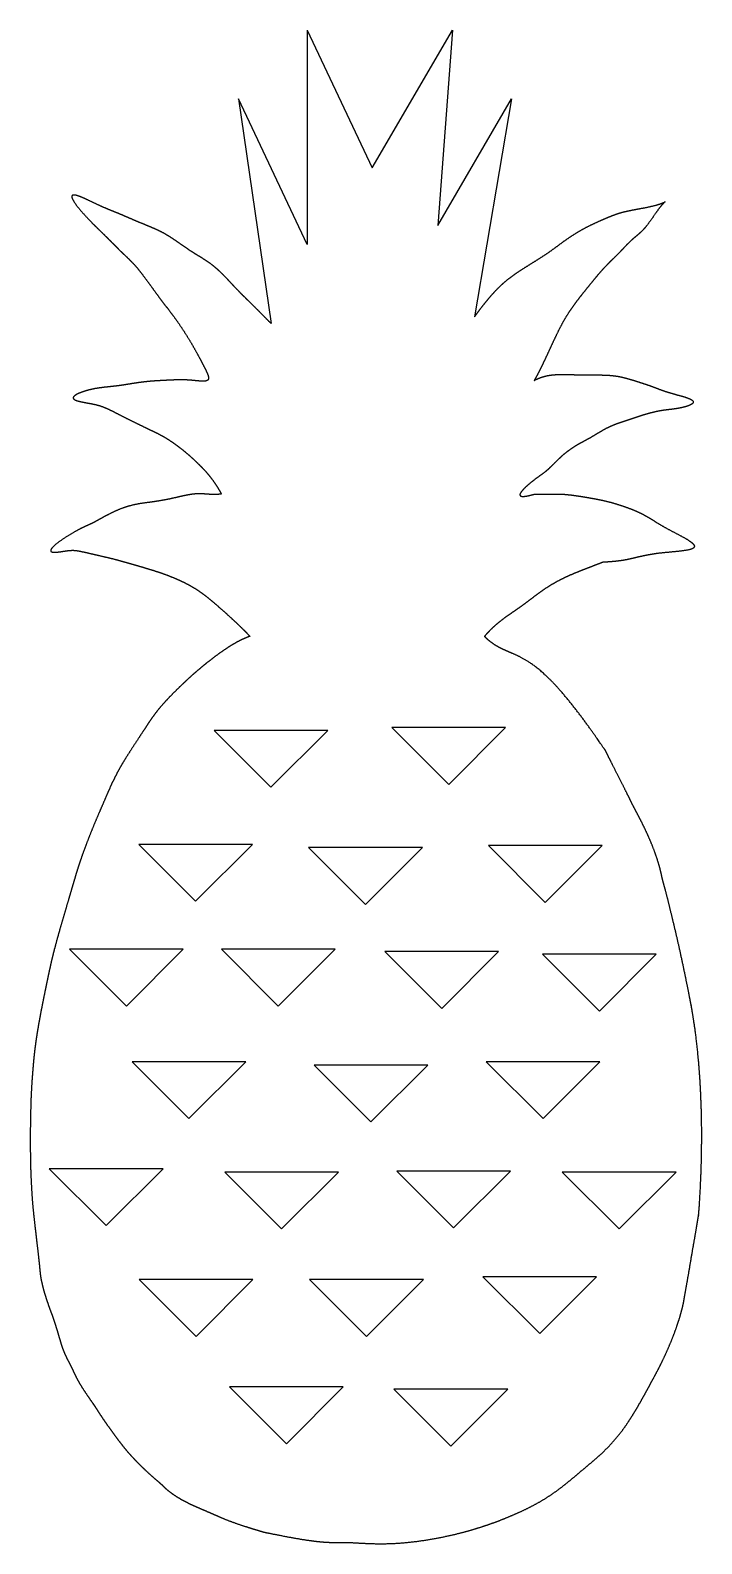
# Model space of a CAD drawing. Header units: inches. Extents: x 5.1 to 10.8, y 1.9 to 14.7.
import ezdxf

# ---------------------------------------------------------------- set-up
doc = ezdxf.new("R2010")
doc.units = ezdxf.units.IN
doc.layers.get('0').update_dxf_attribs({"linetype": 'CONTINUOUS'})

msp = doc.modelspace()

# ---------------------------------------------------------------- linework, layer by layer
for p, q in [((7.444, 14.715), (7.992, 13.555)), ((7.444, 14.715), (7.444, 12.906)), ((7.992, 13.555), (8.669, 14.715)), ((8.669, 14.715), (8.546, 13.068)), ((7.444, 12.906), (6.864, 14.135)), ((6.864, 14.135), (7.14, 12.24)), ((8.546, 13.068), (9.168, 14.135)), ((9.168, 14.135), (8.857, 12.298))]:
    msp.add_line(p, q)
for points in [[(8.638, 8.351), (9.118, 8.831), (8.158, 8.831)], [(7.138, 8.327), (7.618, 8.807), (6.658, 8.807)], [(6.502, 7.365), (6.982, 7.845), (6.022, 7.845)], [(7.936, 7.337), (8.416, 7.817), (7.456, 7.817)], [(9.453, 7.355), (9.933, 7.835), (8.973, 7.835)], [(6.398, 6.96), (5.438, 6.96), (5.918, 6.48)], [(6.398, 6.96), (5.438, 6.96), (5.918, 6.48)], [(7.68, 6.96), (6.72, 6.96), (7.2, 6.48)], [(7.2, 6.48), (7.68, 6.96), (6.72, 6.96)], [(8.579, 6.46), (9.059, 6.94), (8.099, 6.94)], [(10.39, 6.917), (9.43, 6.917), (9.91, 6.437)], [(10.39, 6.917), (9.43, 6.917), (9.91, 6.437)], [(6.926, 6.01), (5.966, 6.01), (6.446, 5.53)], [(9.435, 5.53), (9.915, 6.01), (8.955, 6.01)], [(7.982, 5.502), (8.462, 5.982), (7.502, 5.982)], [(5.267, 5.107), (5.747, 4.627), (6.227, 5.107)], [(6.748, 5.079), (7.228, 4.599), (7.708, 5.079)], [(9.16, 5.088), (8.2, 5.088), (8.68, 4.608)], [(10.077, 4.599), (10.557, 5.079), (9.597, 5.079)], [(6.506, 3.692), (6.986, 4.172), (6.026, 4.172)], [(7.944, 3.692), (8.424, 4.172), (7.464, 4.172)], [(9.406, 3.716), (9.886, 4.196), (8.926, 4.196)], [(7.268, 2.787), (7.748, 3.267), (6.788, 3.267)], [(8.656, 2.767), (9.136, 3.247), (8.176, 3.247)]]:
    msp.add_lwpolyline(points, close=True)
for points in [[(7.14, 12.24), (7.137, 12.243), (7.132, 12.248), (7.122, 12.258), (7.107, 12.272), (7.086, 12.294), (7.061, 12.319), (7.034, 12.347), (7.006, 12.374), (6.978, 12.402), (6.951, 12.429), (6.925, 12.454), (6.899, 12.479), (6.873, 12.506), (6.845, 12.535), (6.815, 12.566), (6.784, 12.6), (6.751, 12.636), (6.716, 12.67), (6.681, 12.703), (6.646, 12.732), (6.612, 12.757), (6.577, 12.78), (6.541, 12.802), (6.505, 12.824), (6.467, 12.848), (6.428, 12.874), (6.388, 12.902), (6.348, 12.93), (6.308, 12.957), (6.268, 12.983), (6.23, 13.005), (6.191, 13.024), (6.153, 13.042), (6.113, 13.058), (6.073, 13.075), (6.03, 13.092), (5.987, 13.111), (5.944, 13.129), (5.902, 13.147), (5.863, 13.164), (5.826, 13.179), (5.79, 13.193), (5.754, 13.208), (5.715, 13.225), (5.671, 13.245), (5.623, 13.268), (5.572, 13.292), (5.525, 13.313), (5.486, 13.326), (5.46, 13.327), (5.453, 13.313), (5.463, 13.286), (5.488, 13.248), (5.523, 13.203), (5.564, 13.157), (5.605, 13.113), (5.643, 13.074), (5.678, 13.04), (5.709, 13.01), (5.737, 12.983), (5.764, 12.956), (5.791, 12.929), (5.818, 12.902), (5.845, 12.874), (5.871, 12.848), (5.898, 12.823), (5.924, 12.799), (5.95, 12.773), (5.977, 12.746), (6.005, 12.715), (6.034, 12.679), (6.064, 12.639), (6.095, 12.597), (6.127, 12.554), (6.158, 12.51), (6.189, 12.468), (6.22, 12.427), (6.25, 12.388), (6.28, 12.349), (6.31, 12.309), (6.341, 12.268), (6.371, 12.224), (6.402, 12.177), (6.433, 12.129), (6.463, 12.079), (6.491, 12.03), (6.517, 11.983), (6.541, 11.939), (6.561, 11.9), (6.578, 11.867), (6.589, 11.845), (6.595, 11.832), (6.598, 11.824), (6.6, 11.82)], [(8.857, 12.298), (8.863, 12.305), (8.873, 12.32), (8.889, 12.342), (8.911, 12.371), (8.939, 12.407), (8.968, 12.442), (8.997, 12.477), (9.028, 12.511), (9.06, 12.545), (9.095, 12.577), (9.132, 12.609), (9.172, 12.64), (9.215, 12.67), (9.261, 12.7), (9.309, 12.73), (9.357, 12.76), (9.405, 12.79), (9.452, 12.82), (9.497, 12.851), (9.541, 12.883), (9.584, 12.915), (9.628, 12.947), (9.673, 12.978), (9.72, 13.008), (9.768, 13.036), (9.818, 13.062), (9.868, 13.086), (9.915, 13.107), (9.958, 13.126), (9.996, 13.142), (10.031, 13.156), (10.064, 13.168), (10.1, 13.179), (10.144, 13.189), (10.197, 13.2), (10.258, 13.211), (10.323, 13.223), (10.384, 13.237), (10.432, 13.252), (10.462, 13.265), (10.468, 13.271), (10.457, 13.263), (10.433, 13.237), (10.401, 13.195), (10.367, 13.145), (10.333, 13.096), (10.301, 13.054), (10.272, 13.022), (10.245, 12.997), (10.22, 12.977), (10.195, 12.956), (10.168, 12.932), (10.14, 12.904), (10.112, 12.874), (10.084, 12.844), (10.056, 12.816), (10.029, 12.789), (10.002, 12.763), (9.975, 12.736), (9.947, 12.706), (9.917, 12.674), (9.887, 12.638), (9.856, 12.6), (9.824, 12.561), (9.792, 12.521), (9.76, 12.482), (9.729, 12.442), (9.699, 12.402), (9.67, 12.361), (9.641, 12.318), (9.614, 12.273), (9.588, 12.226), (9.563, 12.178), (9.539, 12.127), (9.515, 12.077), (9.492, 12.026), (9.469, 11.977), (9.447, 11.929), (9.425, 11.883), (9.403, 11.84), (9.386, 11.807), (9.373, 11.783), (9.364, 11.768), (9.36, 11.76)], [(6.6, 11.82), (6.603, 11.813), (6.608, 11.801), (6.612, 11.785), (6.612, 11.769), (6.601, 11.757), (6.581, 11.753), (6.552, 11.753), (6.517, 11.756), (6.477, 11.761), (6.434, 11.764), (6.389, 11.765), (6.344, 11.765), (6.301, 11.763), (6.26, 11.761), (6.221, 11.759), (6.184, 11.757), (6.148, 11.755), (6.111, 11.752), (6.073, 11.748), (6.033, 11.743), (5.991, 11.737), (5.947, 11.73), (5.903, 11.723), (5.859, 11.716), (5.818, 11.711), (5.778, 11.707), (5.739, 11.703), (5.699, 11.698), (5.657, 11.692), (5.613, 11.683), (5.568, 11.671), (5.525, 11.656), (5.49, 11.639), (5.469, 11.623), (5.465, 11.608), (5.48, 11.595), (5.51, 11.585), (5.549, 11.577), (5.591, 11.569), (5.632, 11.562), (5.668, 11.554), (5.702, 11.544), (5.734, 11.532), (5.767, 11.517), (5.803, 11.5), (5.841, 11.48), (5.882, 11.459), (5.925, 11.437), (5.97, 11.415), (6.014, 11.393), (6.058, 11.372), (6.101, 11.352), (6.142, 11.332), (6.181, 11.313), (6.219, 11.293), (6.255, 11.272), (6.29, 11.25), (6.324, 11.226), (6.357, 11.202), (6.39, 11.176), (6.422, 11.15), (6.454, 11.122), (6.486, 11.094), (6.517, 11.064), (6.547, 11.034), (6.577, 11.003), (6.605, 10.972), (6.631, 10.939), (6.656, 10.906), (6.679, 10.871), (6.696, 10.843), (6.708, 10.822), (6.716, 10.807), (6.72, 10.8)], [(9.36, 11.76), (9.365, 11.763), (9.375, 11.768), (9.391, 11.775), (9.412, 11.784), (9.44, 11.793), (9.468, 11.8), (9.497, 11.805), (9.527, 11.808), (9.557, 11.81), (9.587, 11.811), (9.618, 11.81), (9.65, 11.81), (9.682, 11.809), (9.715, 11.808), (9.75, 11.807), (9.785, 11.806), (9.822, 11.806), (9.86, 11.806), (9.898, 11.806), (9.936, 11.806), (9.973, 11.805), (10.01, 11.802), (10.044, 11.798), (10.077, 11.793), (10.11, 11.786), (10.142, 11.777), (10.174, 11.768), (10.208, 11.758), (10.242, 11.747), (10.276, 11.736), (10.309, 11.725), (10.342, 11.714), (10.373, 11.702), (10.402, 11.691), (10.431, 11.68), (10.461, 11.669), (10.495, 11.659), (10.532, 11.648), (10.573, 11.636), (10.615, 11.625), (10.654, 11.613), (10.685, 11.6), (10.703, 11.587), (10.706, 11.574), (10.693, 11.56), (10.668, 11.548), (10.636, 11.537), (10.601, 11.529), (10.566, 11.522), (10.534, 11.518), (10.504, 11.514), (10.475, 11.511), (10.446, 11.507), (10.416, 11.502), (10.386, 11.496), (10.354, 11.488), (10.321, 11.48), (10.289, 11.47), (10.256, 11.46), (10.224, 11.449), (10.192, 11.438), (10.16, 11.428), (10.129, 11.418), (10.098, 11.407), (10.067, 11.397), (10.037, 11.386), (10.007, 11.373), (9.978, 11.36), (9.95, 11.345), (9.923, 11.329), (9.895, 11.313), (9.868, 11.297), (9.841, 11.28), (9.813, 11.264), (9.784, 11.249), (9.756, 11.234), (9.727, 11.218), (9.699, 11.201), (9.672, 11.183), (9.645, 11.164), (9.619, 11.144), (9.593, 11.122), (9.569, 11.099), (9.546, 11.077), (9.524, 11.055), (9.503, 11.034), (9.483, 11.014), (9.463, 10.997), (9.444, 10.981), (9.423, 10.966), (9.4, 10.95), (9.374, 10.931), (9.345, 10.909), (9.314, 10.884), (9.285, 10.858), (9.26, 10.833), (9.242, 10.81), (9.236, 10.793), (9.243, 10.782), (9.265, 10.779), (9.295, 10.783), (9.325, 10.79), (9.348, 10.796), (9.36, 10.8)], [(6.72, 10.8), (6.713, 10.799), (6.699, 10.799), (6.679, 10.798), (6.654, 10.797), (6.624, 10.798), (6.595, 10.8), (6.566, 10.803), (6.536, 10.804), (6.504, 10.803), (6.467, 10.799), (6.426, 10.792), (6.38, 10.782), (6.331, 10.77), (6.28, 10.759), (6.227, 10.748), (6.174, 10.74), (6.122, 10.732), (6.07, 10.726), (6.018, 10.718), (5.966, 10.707), (5.914, 10.693), (5.862, 10.674), (5.812, 10.652), (5.763, 10.628), (5.719, 10.604), (5.681, 10.582), (5.648, 10.564), (5.62, 10.55), (5.593, 10.538), (5.564, 10.525), (5.527, 10.508), (5.482, 10.483), (5.428, 10.452), (5.373, 10.416), (5.324, 10.38), (5.289, 10.348), (5.274, 10.324), (5.282, 10.311), (5.309, 10.308), (5.349, 10.312), (5.391, 10.319), (5.429, 10.325), (5.461, 10.327), (5.488, 10.326), (5.517, 10.321), (5.55, 10.314), (5.59, 10.305), (5.636, 10.294), (5.685, 10.283), (5.737, 10.271), (5.788, 10.259), (5.836, 10.247), (5.881, 10.234), (5.924, 10.222), (5.964, 10.211), (6.004, 10.199), (6.042, 10.188), (6.082, 10.176), (6.122, 10.164), (6.164, 10.151), (6.207, 10.137), (6.251, 10.121), (6.295, 10.104), (6.338, 10.086), (6.381, 10.067), (6.422, 10.047), (6.461, 10.026), (6.498, 10.004), (6.533, 9.981), (6.568, 9.956), (6.603, 9.929), (6.639, 9.899), (6.676, 9.868), (6.713, 9.835), (6.751, 9.802), (6.788, 9.768), (6.824, 9.735), (6.858, 9.704), (6.888, 9.674), (6.916, 9.647), (6.935, 9.627), (6.948, 9.613), (6.956, 9.604), (6.96, 9.6)], [(9.36, 10.8), (9.367, 10.8), (9.381, 10.799), (9.401, 10.799), (9.427, 10.799), (9.458, 10.799), (9.487, 10.8), (9.517, 10.801), (9.548, 10.802), (9.581, 10.801), (9.618, 10.799), (9.659, 10.795), (9.702, 10.789), (9.747, 10.783), (9.792, 10.775), (9.835, 10.768), (9.878, 10.76), (9.92, 10.752), (9.963, 10.742), (10.008, 10.731), (10.056, 10.717), (10.105, 10.701), (10.155, 10.684), (10.203, 10.665), (10.248, 10.645), (10.288, 10.625), (10.324, 10.604), (10.359, 10.583), (10.394, 10.56), (10.435, 10.536), (10.482, 10.509), (10.535, 10.481), (10.592, 10.452), (10.645, 10.423), (10.688, 10.395), (10.713, 10.372), (10.716, 10.352), (10.695, 10.337), (10.654, 10.327), (10.598, 10.319), (10.534, 10.313), (10.468, 10.307), (10.407, 10.301), (10.352, 10.293), (10.304, 10.284), (10.261, 10.275), (10.221, 10.265), (10.182, 10.256), (10.141, 10.247), (10.096, 10.239), (10.048, 10.233), (10.006, 10.229), (9.973, 10.227), (9.95, 10.226), (9.938, 10.225)], [(9.938, 10.225), (9.93, 10.222), (9.913, 10.215), (9.887, 10.206), (9.853, 10.192), (9.809, 10.175), (9.764, 10.158), (9.719, 10.14), (9.673, 10.121), (9.627, 10.1), (9.581, 10.078), (9.536, 10.054), (9.492, 10.028), (9.448, 10), (9.406, 9.97), (9.365, 9.94), (9.325, 9.909), (9.286, 9.88), (9.248, 9.852), (9.21, 9.825), (9.173, 9.8), (9.137, 9.775), (9.102, 9.75), (9.067, 9.723), (9.034, 9.696), (9.001, 9.666), (8.976, 9.64), (8.958, 9.621), (8.946, 9.607), (8.94, 9.6)], [(6.96, 9.6), (6.953, 9.598), (6.937, 9.592), (6.914, 9.583), (6.881, 9.568), (6.838, 9.545), (6.793, 9.518), (6.747, 9.488), (6.699, 9.455), (6.653, 9.42), (6.607, 9.385), (6.565, 9.351), (6.525, 9.317), (6.487, 9.285), (6.45, 9.252), (6.413, 9.217), (6.375, 9.181), (6.335, 9.142), (6.295, 9.102), (6.255, 9.06), (6.218, 9.019), (6.184, 8.98), (6.155, 8.941), (6.128, 8.904), (6.102, 8.865), (6.075, 8.824), (6.045, 8.778), (6.013, 8.729), (5.979, 8.677), (5.944, 8.623), (5.91, 8.57), (5.878, 8.517), (5.849, 8.466), (5.824, 8.418), (5.8, 8.37), (5.779, 8.323), (5.758, 8.275), (5.736, 8.224), (5.713, 8.171), (5.689, 8.115), (5.664, 8.057), (5.639, 7.998), (5.615, 7.938), (5.591, 7.878), (5.569, 7.82), (5.549, 7.765), (5.531, 7.713), (5.514, 7.664), (5.5, 7.618), (5.486, 7.573), (5.473, 7.526), (5.458, 7.478), (5.443, 7.425), (5.426, 7.367), (5.408, 7.307), (5.389, 7.243), (5.371, 7.179), (5.352, 7.115), (5.335, 7.054), (5.319, 6.995), (5.304, 6.939), (5.294, 6.898), (5.287, 6.868), (5.282, 6.849), (5.28, 6.84)], [(10.44, 7.56), (10.437, 7.573), (10.432, 7.598), (10.423, 7.637), (10.409, 7.688), (10.388, 7.751), (10.365, 7.814), (10.34, 7.876), (10.313, 7.936), (10.286, 7.994), (10.259, 8.047), (10.234, 8.095), (10.212, 8.138), (10.192, 8.176), (10.173, 8.213), (10.153, 8.254), (10.128, 8.305), (10.097, 8.367), (10.06, 8.439), (10.022, 8.514), (9.989, 8.58), (9.967, 8.625), (9.958, 8.644), (9.961, 8.64), (9.961, 8.638), (9.947, 8.656), (9.916, 8.701), (9.866, 8.773), (9.8, 8.866), (9.722, 8.971), (9.637, 9.078), (9.552, 9.177), (9.47, 9.261), (9.393, 9.329), (9.323, 9.38), (9.259, 9.418), (9.202, 9.446), (9.149, 9.467), (9.101, 9.488), (9.057, 9.509), (9.015, 9.535), (8.984, 9.559), (8.961, 9.578), (8.947, 9.593), (8.94, 9.6)], [(10.686, 6.481), (10.681, 6.505), (10.672, 6.553), (10.658, 6.624), (10.639, 6.718), (10.615, 6.832), (10.591, 6.945), (10.566, 7.054), (10.541, 7.161), (10.516, 7.265), (10.491, 7.366), (10.471, 7.445), (10.455, 7.503), (10.445, 7.541), (10.44, 7.56)], [(5.28, 6.84), (5.278, 6.83), (5.274, 6.81), (5.267, 6.78), (5.258, 6.737), (5.246, 6.68), (5.234, 6.621), (5.221, 6.559), (5.209, 6.497), (5.196, 6.434), (5.185, 6.372), (5.174, 6.313), (5.165, 6.256), (5.156, 6.202), (5.149, 6.149), (5.142, 6.095), (5.136, 6.04), (5.131, 5.983), (5.126, 5.922), (5.121, 5.859), (5.117, 5.793), (5.113, 5.725), (5.111, 5.654), (5.109, 5.581), (5.107, 5.507), (5.107, 5.431), (5.106, 5.354), (5.107, 5.276), (5.107, 5.197), (5.109, 5.118), (5.112, 5.039), (5.116, 4.961), (5.12, 4.884), (5.126, 4.808), (5.133, 4.735), (5.141, 4.663), (5.149, 4.594), (5.157, 4.527), (5.164, 4.463), (5.172, 4.401), (5.178, 4.342), (5.183, 4.297), (5.186, 4.264), (5.188, 4.243), (5.189, 4.232)], [(10.617, 3.961), (10.618, 3.964), (10.619, 3.971), (10.622, 3.986), (10.627, 4.016), (10.636, 4.068), (10.648, 4.135), (10.662, 4.214), (10.677, 4.304), (10.693, 4.398), (10.709, 4.49), (10.724, 4.574), (10.735, 4.642), (10.743, 4.689), (10.747, 4.713), (10.748, 4.718), (10.747, 4.713), (10.747, 4.712), (10.748, 4.725), (10.751, 4.757), (10.755, 4.813), (10.76, 4.892), (10.765, 4.994), (10.77, 5.114), (10.773, 5.249), (10.774, 5.394), (10.773, 5.544), (10.768, 5.692), (10.761, 5.836), (10.752, 5.971), (10.74, 6.095), (10.728, 6.204), (10.716, 6.297), (10.704, 6.373), (10.695, 6.43), (10.688, 6.469), (10.686, 6.483), (10.685, 6.486), (10.686, 6.483), (10.686, 6.481)], [(5.189, 4.232), (5.19, 4.227), (5.191, 4.216), (5.193, 4.199), (5.197, 4.177), (5.203, 4.148), (5.21, 4.119), (5.217, 4.088), (5.226, 4.058), (5.236, 4.027), (5.246, 3.996), (5.257, 3.964), (5.268, 3.933), (5.279, 3.902), (5.291, 3.871), (5.302, 3.84), (5.312, 3.809), (5.322, 3.778), (5.332, 3.747), (5.341, 3.715), (5.35, 3.684), (5.36, 3.652), (5.369, 3.62), (5.38, 3.589), (5.392, 3.559), (5.404, 3.529), (5.418, 3.502), (5.431, 3.477), (5.443, 3.453), (5.455, 3.431), (5.464, 3.411), (5.473, 3.391), (5.483, 3.37), (5.495, 3.345), (5.51, 3.317), (5.529, 3.284), (5.552, 3.248), (5.577, 3.211), (5.601, 3.176), (5.621, 3.146), (5.636, 3.125), (5.642, 3.117), (5.643, 3.116), (5.641, 3.118), (5.64, 3.12)], [(6.214, 2.443), (6.221, 2.436), (6.236, 2.421), (6.26, 2.399), (6.293, 2.372), (6.339, 2.341), (6.387, 2.313), (6.437, 2.286), (6.488, 2.263), (6.539, 2.241), (6.588, 2.22), (6.634, 2.2), (6.679, 2.18), (6.727, 2.159), (6.781, 2.137), (6.845, 2.114), (6.915, 2.09), (6.988, 2.068), (7.047, 2.05), (7.08, 2.04), (7.082, 2.039), (7.076, 2.041), (7.096, 2.037), (7.151, 2.026), (7.236, 2.009), (7.337, 1.99), (7.44, 1.973), (7.53, 1.961), (7.603, 1.955), (7.66, 1.953), (7.706, 1.954), (7.748, 1.954), (7.793, 1.954), (7.844, 1.951), (7.905, 1.947), (7.975, 1.944), (8.055, 1.942), (8.142, 1.943), (8.234, 1.948), (8.329, 1.957), (8.424, 1.97), (8.518, 1.985), (8.608, 2.003), (8.692, 2.022), (8.77, 2.042), (8.841, 2.062), (8.907, 2.082), (8.969, 2.103), (9.029, 2.124), (9.089, 2.147), (9.15, 2.172), (9.213, 2.199), (9.277, 2.228), (9.341, 2.26), (9.404, 2.294), (9.465, 2.331), (9.523, 2.369), (9.577, 2.409), (9.628, 2.449), (9.678, 2.49), (9.726, 2.53), (9.774, 2.571), (9.822, 2.611), (9.871, 2.652), (9.919, 2.695), (9.967, 2.74), (10.013, 2.788), (10.057, 2.839), (10.099, 2.891), (10.137, 2.945), (10.172, 2.998), (10.204, 3.05), (10.234, 3.1), (10.261, 3.147), (10.287, 3.193), (10.313, 3.24), (10.339, 3.288), (10.366, 3.338), (10.395, 3.392), (10.424, 3.449), (10.453, 3.509), (10.482, 3.57), (10.509, 3.634), (10.535, 3.698), (10.559, 3.763), (10.581, 3.828), (10.597, 3.881), (10.607, 3.921), (10.614, 3.948), (10.617, 3.961)], [(5.64, 3.12), (5.644, 3.113), (5.653, 3.1), (5.666, 3.08), (5.684, 3.052), (5.708, 3.015), (5.734, 2.977), (5.761, 2.938), (5.79, 2.898), (5.819, 2.858), (5.849, 2.818), (5.878, 2.78), (5.907, 2.744), (5.936, 2.709), (5.965, 2.677), (5.993, 2.647), (6.022, 2.618), (6.051, 2.589), (6.081, 2.561), (6.112, 2.532), (6.145, 2.503), (6.172, 2.48), (6.193, 2.462), (6.207, 2.449), (6.214, 2.443)]]:
    msp.add_open_spline(points, degree=5)

doc.saveas('drawing.dxf')
